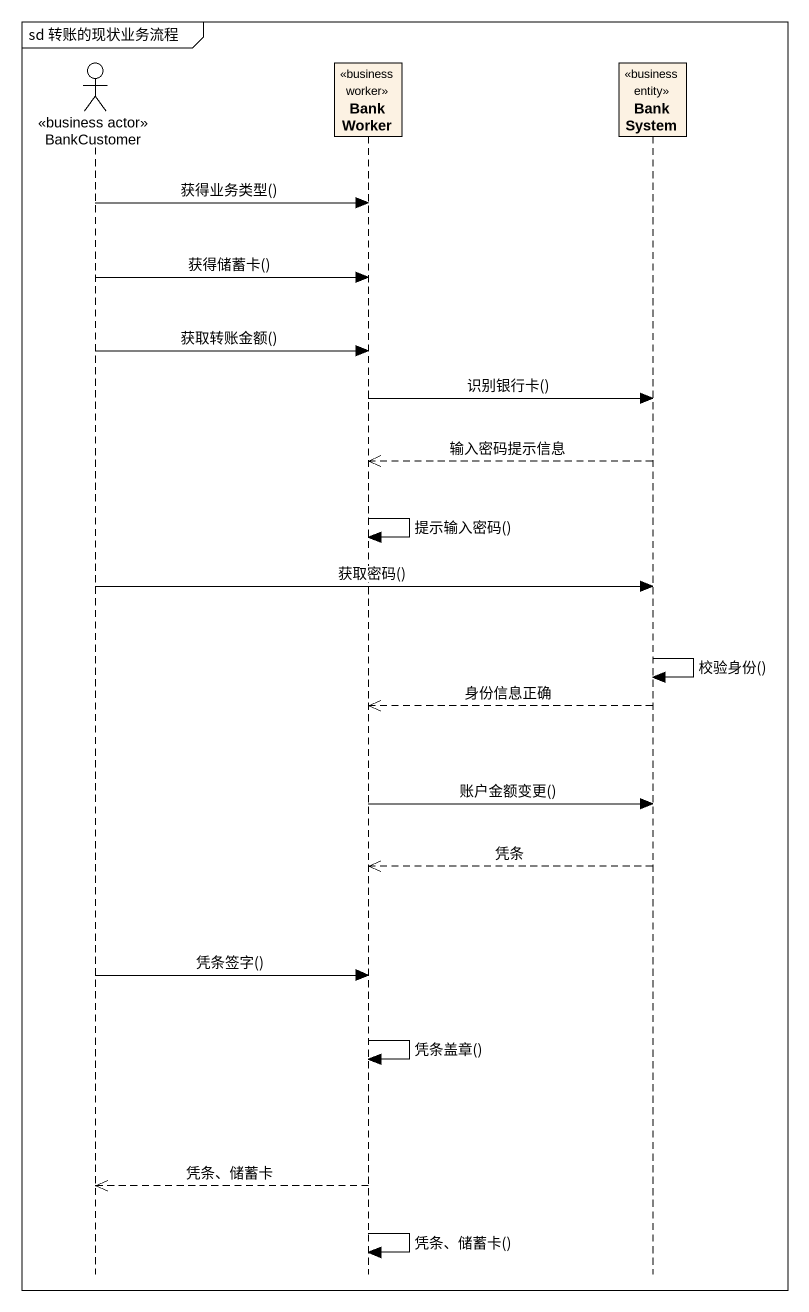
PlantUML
@startuml
mainframe sd 转账的现状业务流程
hide footbox
actor BankCustomer <<business actor>>
participant BankWorker <<business worker>>
participant BankSystem <<business entity>>

BankCustomer -> BankWorker : 获得业务类型()
BankCustomer -> BankWorker : 获得储蓄卡()
BankCustomer -> BankWorker : 获取转账金额()
BankWorker -> BankSystem : 识别银行卡()
BankSystem -->> BankWorker : 输入密码提示信息
BankWorker -> BankWorker : 提示输入密码()
BankCustomer -> BankSystem : 获取密码()
BankSystem -> BankSystem : 校验身份()
BankSystem -->> BankWorker : 身份信息正确
BankWorker -> BankSystem : 账户金额变更()
BankSystem -->> BankWorker : 凭条
BankCustomer -> BankWorker : 凭条签字()
BankWorker -> BankWorker : 凭条盖章()
BankWorker -->> BankCustomer : 凭条、储蓄卡
BankWorker -> BankWorker : 凭条、储蓄卡()
@enduml
